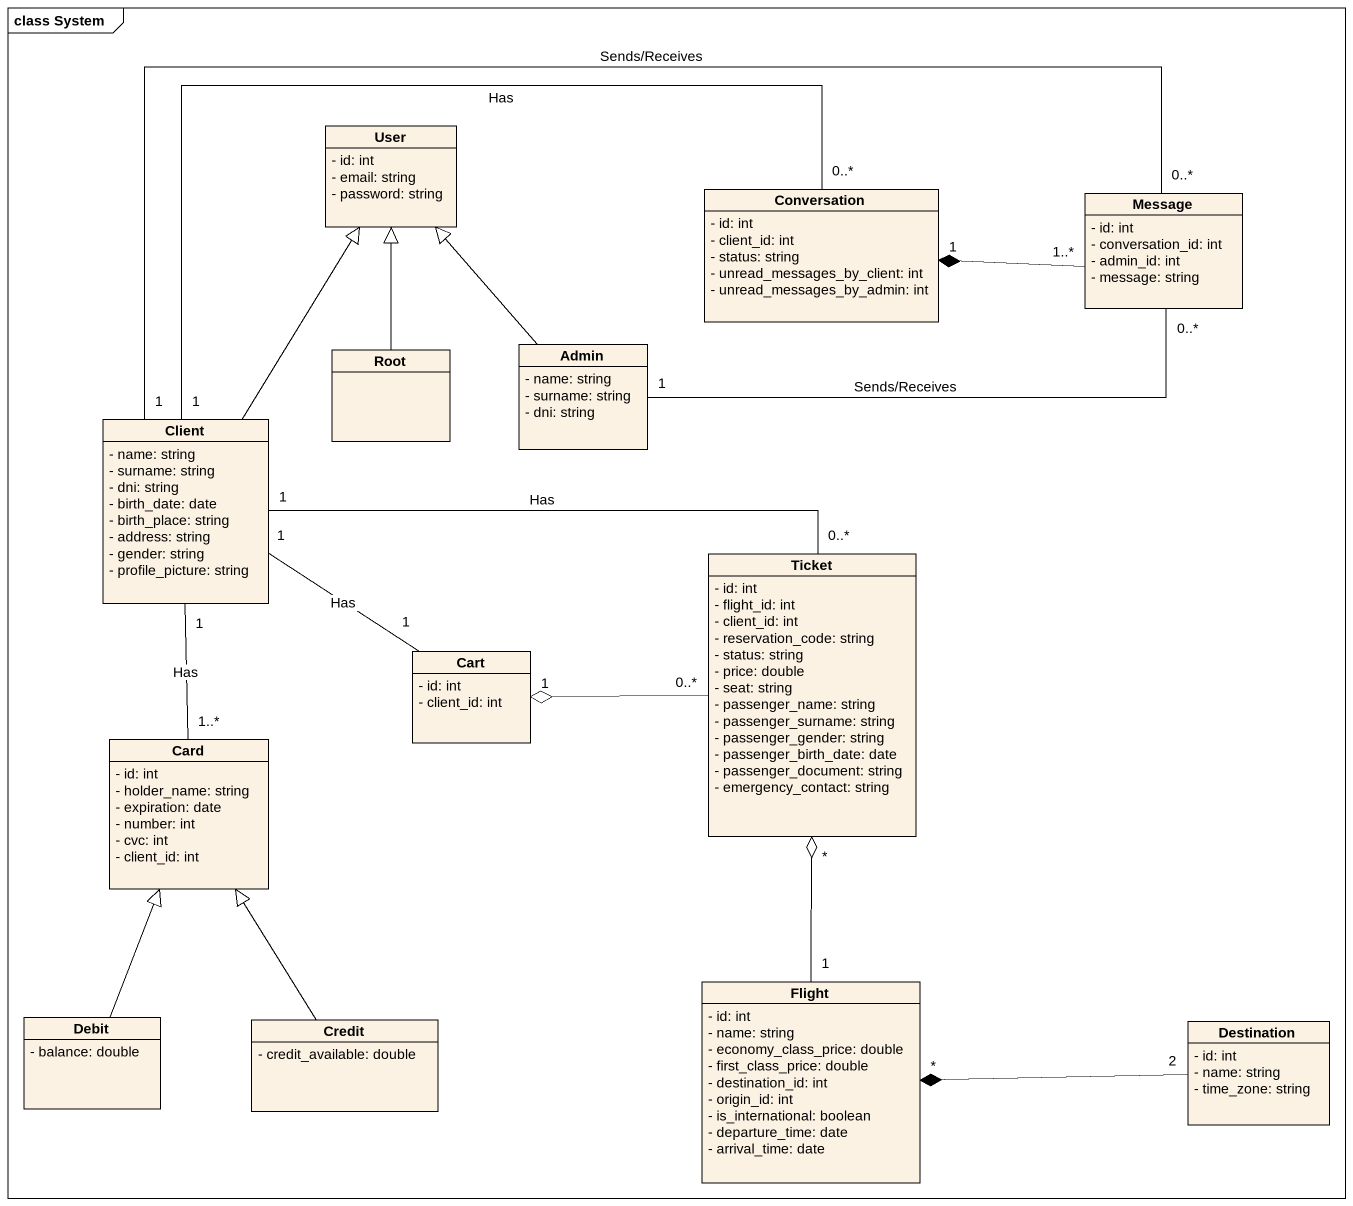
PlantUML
@startuml
mainframe class System
hide circle
hide empty members
skinparam classAttributeIconSize 0
class User {
  - id: int
  - email: string
  - password: string
}
class Conversation {
  - id: int
  - client_id: int
  - status: string
  - unread_messages_by_client: int
  - unread_messages_by_admin: int
}
class Message {
  - id: int
  - conversation_id: int
  - admin_id: int
  - message: string
}
class Admin {
  - name: string
  - surname: string
  - dni: string
}
class Root
class Client {
  - name: string
  - surname: string
  - dni: string
  - birth_date: date
  - birth_place: string
  - address: string
  - gender: string
  - profile_picture: string
}
class Ticket {
  - id: int
  - flight_id: int
  - client_id: int
  - reservation_code: string
  - status: string
  - price: double
  - seat: string
  - passenger_name: string
  - passenger_surname: string
  - passenger_gender: string
  - passenger_birth_date: date
  - passenger_document: string
  - emergency_contact: string
}
class Cart {
  - id: int
  - client_id: int
}
class "Card" as Card_ {
  - id: int
  - holder_name: string
  - expiration: date
  - number: int
  - cvc: int
  - client_id: int
}
class Flight {
  - id: int
  - name: string
  - economy_class_price: double
  - first_class_price: double
  - destination_id: int
  - origin_id: int
  - is_international: boolean
  - departure_time: date
  - arrival_time: date
}
class Debit {
  - balance: double
}
class Credit {
  - credit_available: double
}
class Destination {
  - id: int
  - name: string
  - time_zone: string
}
Message "1..*" -left-* "1" Conversation
Admin -up-|> User
Admin "1" -right- "0..*" Message : Sends/Receives
Root -up-|> User
Client -up-|> User
Client "1" -right- "0..*" Conversation : Has
Client "1" -right- "0..*" Message : Sends/Receives
Client "1" -right- "0..*" Ticket : Has
Client "1" -- "1" Cart : Has
Client "1" -- "1..*" Card_ : Has
Ticket "0..*" -left-o "1" Cart
Flight "1" -up-o "*" Ticket
Debit -up-|> Card_
Credit -up-|> Card_
Destination "2" -left-* "*" Flight
@enduml
